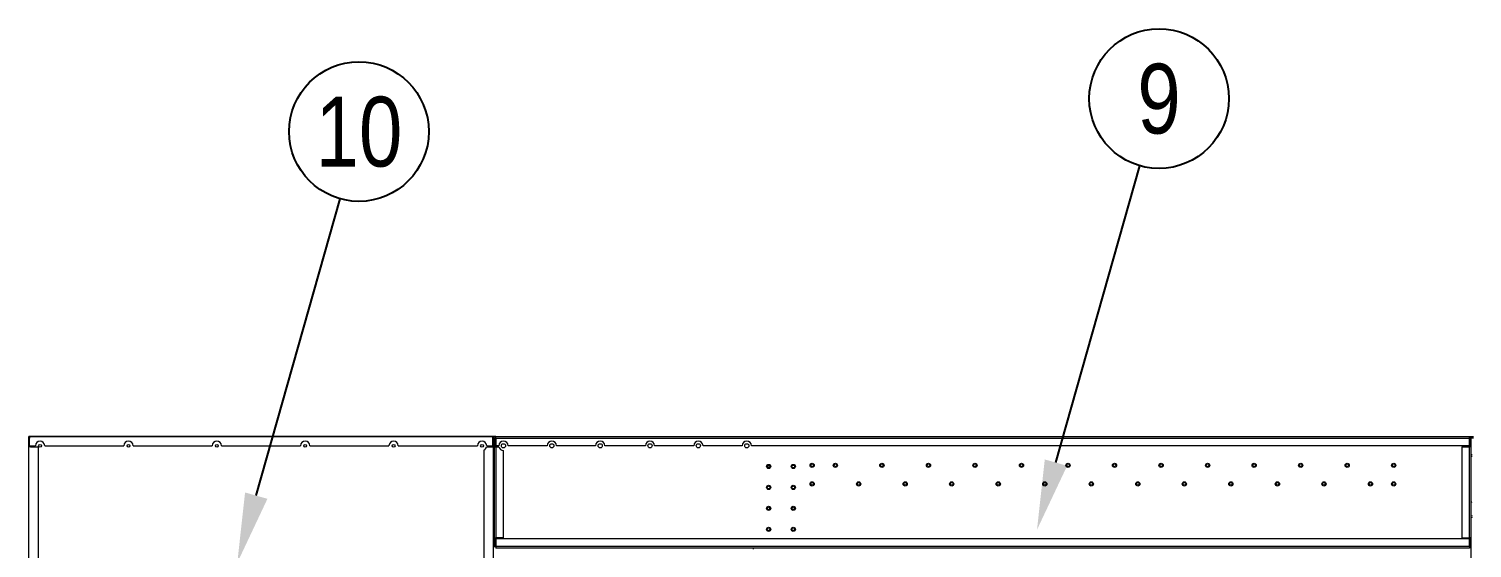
# Model space of a CAD drawing. Header units: millimetres. Extents: x -17070 to 49442, y -291348 to 30929.
# Drawn here: x 29628 to 32730, y 19877 to 20993 of the extents above; entities that cross this region are included whole.
import ezdxf
from ezdxf.enums import TextEntityAlignment as Align

# ---------------------------------------------------------------- set-up
doc = ezdxf.new("R2010")
doc.units = ezdxf.units.MM
doc.layers.add('냉각탑_dim', color=1, linetype='Continuous')
doc.layers.add('냉각탑_text', color=3, linetype='Continuous')
doc.styles.get("Standard").update_dxf_attribs({"font": 'arial.ttf'})

# ---------------------------------------------------------------- blocks, each defined once
blk = doc.blocks.new('1')
at = {"color": 0, "lineweight": 20}
for p, q in [((30627.7, 20116.9), (29627.7, 20116.9)), ((29627.7, 17716.9), (29627.7, 20116.9)), ((30631.2, 20116.9), (30627.7, 20116.9)), ((30627.7, 20113.4), (30627.7, 20116.9))]:
    blk.add_line(p, q, dxfattribs=at)
at = {"color": 7, "lineweight": 20, "ltscale": 0.001417}
for p, q in [((29627.7, 20114.9), (29629.4, 20114.9)), ((29627.7, 20114), (29629.4, 20114)), ((30625.7, 20114.9), (30624, 20114.9)), ((30625.7, 20114), (30624, 20114))]:
    blk.add_line(p, q, dxfattribs=at)
at = {"color": 7, "lineweight": 20, "ltscale": 0.00075}
for p, q in [((29627.7, 20114), (29627.7, 20114.9)), ((29627.7, 20114), (29627.7, 20114.9)), ((30625.7, 20114), (30625.7, 20114.9))]:
    blk.add_line(p, q, dxfattribs=at)
at = {"color": 7, "lineweight": 20, "ltscale": 0.015917}
for p, q in [((29627.7, 20094.9), (29627.7, 20114)), ((30625.7, 20114), (30625.7, 20094.9))]:
    blk.add_line(p, q, dxfattribs=at)
at = {"color": 7, "lineweight": 20, "ltscale": 0.000482551}
for p, q in [((29629.4, 20115.7), (29629.1, 20116.2)), ((30624, 20115.7), (30624.4, 20116.2))]:
    blk.add_line(p, q, dxfattribs=at)
at = {"color": 7, "lineweight": 20, "ltscale": 0.002833}
for p, q in [((29629.4, 20116.9), (29629.4, 20113.5)), ((30624, 20116.9), (30624, 20113.5)), ((29631.1, 20094.9), (29627.7, 20094.9)), ((30622.3, 20094.9), (30625.7, 20094.9))]:
    blk.add_line(p, q, dxfattribs=at)
at = {"color": 7, "lineweight": 20}
for p, q in [((29629.4, 20116.9), (30624, 20116.9)), ((30631.2, 20116.9), (32724.2, 20116.9)), ((30631.2, 20113.4), (32724.2, 20113.4)), ((32727.7, 17872), (32727.7, 20113.8)), ((29627.7, 17890.9), (29627.7, 20094.9)), ((29647.7, 20094.9), (29647.7, 17890.9)), ((30605.7, 20087.7), (30605.7, 19128.9)), ((30625.7, 20094.9), (30625.7, 17890.9)), ((32724.2, 20096.9), (31180.7, 20096.9)), ((32724.2, 19896.9), (30631.2, 19896.9)), ((32724.2, 19880.4), (30631.2, 19880.4)), ((32724.2, 19876.9), (30631.2, 19876.9))]:
    blk.add_line(p, q, dxfattribs=at)
at = {"color": 7, "lineweight": 20, "ltscale": 0.013833}
for p, q in [((29629.4, 20096.9), (29629.4, 20113.5)), ((30624, 20113.5), (30624, 20096.9)), ((29631.1, 20094.9), (29647.7, 20094.9))]:
    blk.add_line(p, q, dxfattribs=at)
at = {"color": 7, "lineweight": 20, "ltscale": 0.001111}
for p, q in [((30629.7, 20113.4), (30627.7, 20113.4)), ((32727.7, 20113.4), (32725.7, 20113.4)), ((30631.2, 20096.9), (30631.2, 20094.9)), ((32727.7, 20078), (32729.7, 20078)), ((32727.7, 20074.9), (32729.7, 20074.9)), ((30631.2, 19898.9), (30631.2, 19896.9)), ((30627.7, 19880.4), (30629.7, 19880.4)), ((31184.2, 19876.9), (31184.2, 19874.9)), ((32725.7, 19880.4), (32727.7, 19880.4))]:
    blk.add_line(p, q, dxfattribs=at)
at = {"color": 7, "lineweight": 20, "ltscale": 0.010278}
for p, q in [((30627.7, 20113.4), (30627.7, 20094.9)), ((30629.7, 20094.9), (30629.7, 20113.4)), ((32724.2, 20094.9), (32724.2, 20113.4)), ((32725.7, 20113.4), (32725.7, 20094.9)), ((32727.7, 20094.9), (32727.7, 20113.4)), ((30627.7, 19898.9), (30627.7, 19880.4)), ((30629.7, 19880.4), (30629.7, 19898.9)), ((32724.2, 19880.4), (32724.2, 19898.9)), ((32725.7, 19898.9), (32725.7, 19880.4)), ((32727.7, 19880.4), (32727.7, 19898.9))]:
    blk.add_line(p, q, dxfattribs=at)
at = {"color": 7, "lineweight": 20, "ltscale": 0.000833333}
for p, q in [((30631.2, 20113.4), (30629.7, 20113.4)), ((32724.2, 20113.4), (32725.7, 20113.4)), ((30631.2, 19880.4), (30629.7, 19880.4)), ((32724.2, 19880.4), (32725.7, 19880.4))]:
    blk.add_line(p, q, dxfattribs=at)
at = {"color": 7, "lineweight": 20, "ltscale": 0.001944}
for p, q in [((30631.2, 20113.4), (30631.2, 20116.9)), ((32724.2, 20113.4), (32724.2, 20116.9)), ((30627.7, 20094.9), (30631.2, 20094.9)), ((32727.7, 20094.9), (32724.2, 20094.9)), ((30627.7, 19898.9), (30631.2, 19898.9)), ((32727.7, 19898.9), (32724.2, 19898.9)), ((30631.2, 19880.4), (30631.2, 19876.9)), ((32724.2, 19880.4), (32724.2, 19876.9))]:
    blk.add_line(p, q, dxfattribs=at)
at = {"color": 7, "lineweight": 20, "ltscale": 0.009167}
for p, q in [((30631.2, 20113.4), (30631.2, 20096.9)), ((32724.2, 20096.9), (32724.2, 20113.4)), ((32707.7, 20094.9), (32724.2, 20094.9)), ((30647.7, 19898.9), (30631.2, 19898.9)), ((30631.2, 19896.9), (30631.2, 19880.4)), ((32707.7, 19898.9), (32724.2, 19898.9)), ((32724.2, 19880.4), (32724.2, 19896.9))]:
    blk.add_line(p, q, dxfattribs=at)
at = {"color": 7, "lineweight": 20, "ltscale": 0.004778}
for p, q in [((32724.2, 20116.9), (32732.8, 20116.9)), ((32724.2, 20113.8), (32732.8, 20113.8))]:
    blk.add_line(p, q, dxfattribs=at)
at = {"color": 7, "lineweight": 20, "ltscale": 0.000256317}
for p, q in [((29627.7, 20094.9), (29628, 20094.9)), ((30625.7, 20094.9), (30625.4, 20094.9))]:
    blk.add_line(p, q, dxfattribs=at)
at = {"color": 7, "lineweight": 20, "ltscale": 0.01025}
for p, q in [((29629.4, 20096.9), (29641.7, 20096.9)), ((30611.7, 20096.9), (30624, 20096.9))]:
    blk.add_line(p, q, dxfattribs=at)
at = {"color": 7, "lineweight": 20, "ltscale": 0.001667}
for p, q in [((29629.7, 20096.9), (29629.7, 20094.9)), ((30623.7, 20094.9), (30623.7, 20096.9))]:
    blk.add_line(p, q, dxfattribs=at)
at = {"color": 7, "lineweight": 20, "ltscale": 0.141667}
for p, q in [((29661.7, 20096.9), (29831.7, 20096.9)), ((29851.7, 20096.9), (30021.7, 20096.9)), ((30041.7, 20096.9), (30211.7, 20096.9)), ((30231.7, 20096.9), (30401.7, 20096.9)), ((30421.7, 20096.9), (30591.7, 20096.9))]:
    blk.add_line(p, q, dxfattribs=at)
at = {"color": 7, "lineweight": 20, "ltscale": 0.009002}
blk.add_line((30611.5, 20094.9), (30622.3, 20094.9), dxfattribs=at)
at = {"color": 7, "lineweight": 20, "ltscale": 0.108889}
for p, q in [((30627.7, 20094.9), (30627.7, 19898.9)), ((30631.2, 20094.9), (30631.2, 19898.9)), ((32707.7, 20094.9), (32707.7, 19898.9)), ((32724.2, 19898.9), (32724.2, 20094.9)), ((32727.7, 19898.9), (32727.7, 20094.9))]:
    blk.add_line(p, q, dxfattribs=at)
at = {"color": 7, "lineweight": 20, "ltscale": 0.003611}
blk.add_line((30637.7, 20096.9), (30631.2, 20096.9), dxfattribs=at)
at = {"color": 7, "lineweight": 20, "ltscale": 0.003723}
blk.add_line((30631.2, 20094.9), (30637.9, 20094.9), dxfattribs=at)
at = {"color": 7, "lineweight": 20, "ltscale": 0.104444}
blk.add_line((30647.7, 19898.9), (30647.7, 20086.9), dxfattribs=at)
at = {"color": 7, "lineweight": 20, "ltscale": 0.046667}
for p, q in [((30741.7, 20096.9), (30657.7, 20096.9)), ((30845.7, 20096.9), (30761.7, 20096.9)), ((31056.7, 20096.9), (30972.7, 20096.9)), ((31160.7, 20096.9), (31076.7, 20096.9))]:
    blk.add_line(p, q, dxfattribs=at)
at = {"color": 7, "lineweight": 20, "ltscale": 0.048333}
blk.add_line((30952.7, 20096.9), (30865.7, 20096.9), dxfattribs=at)
at = {"color": 7, "lineweight": 20, "ltscale": 0.002887}
blk.add_line((31220.3, 20050.9), (31215.1, 20050.9), dxfattribs=at)
at = {"color": 7, "lineweight": 20, "ltscale": 0.001247}
for p, q in [((32727.7, 19975.6), (32729.7, 19976.6)), ((32729.7, 19946.4), (32727.7, 19945.4)), ((32729.7, 19942.9), (32727.7, 19941.9))]:
    blk.add_line(p, q, dxfattribs=at)
at = {"color": 7, "lineweight": 20}
for centre, radius in [((30647.7, 20096.9), 4.5), ((30751.7, 20096.9), 4.5), ((30855.7, 20096.9), 4.5), ((30962.7, 20096.9), 4.5), ((31066.7, 20096.9), 4.5), ((31170.7, 20096.9), 4.5), ((29651.7, 20096.9), 3), ((29841.7, 20096.9), 3), ((30031.7, 20096.9), 3), ((30221.7, 20096.9), 3), ((30411.7, 20096.9), 3), ((30601.7, 20096.9), 3), ((31217.7, 20052.4), 4.5), ((31217.7, 20052.4), 3), ((31270.7, 20052.4), 4.5), ((31270.7, 20052.4), 3), ((31311.2, 20054.9), 4.5), ((31311.2, 20054.9), 3), ((31361.2, 20054.9), 4.5), ((31361.2, 20054.9), 3), ((31461.2, 20054.9), 4.5), ((31461.2, 20054.9), 3), ((31561.2, 20054.9), 4.5), ((31561.2, 20054.9), 3), ((31661.2, 20054.9), 4.5), ((31661.2, 20054.9), 3), ((31761.2, 20054.9), 4.5), ((31761.2, 20054.9), 3), ((31861.2, 20054.9), 4.5), ((31861.2, 20054.9), 3), ((31961.2, 20054.9), 4.5), ((31961.2, 20054.9), 3), ((32061.2, 20054.9), 4.5), ((32061.2, 20054.9), 3), ((32161.2, 20054.9), 4.5), ((32161.2, 20054.9), 3), ((32261.2, 20054.9), 4.5), ((32261.2, 20054.9), 3), ((32361.2, 20054.9), 4.5), ((32361.2, 20054.9), 3), ((32461.2, 20054.9), 4.5), ((32461.2, 20054.9), 3), ((32561.2, 20054.9), 4.5), ((32561.2, 20054.9), 3), ((31217.7, 20007.4), 4.5), ((31217.7, 20007.4), 3), ((31270.7, 20007.4), 4.5), ((31270.7, 20007.4), 3), ((31311.2, 20014.9), 4.5), ((31311.2, 20014.9), 3), ((31411.2, 20014.9), 4.5), ((31411.2, 20014.9), 3), ((31511.2, 20014.9), 4.5), ((31511.2, 20014.9), 3), ((31611.2, 20014.9), 4.5), ((31611.2, 20014.9), 3), ((31711.2, 20014.9), 4.5), ((31711.2, 20014.9), 3), ((31811.2, 20014.9), 4.5), ((31811.2, 20014.9), 3), ((31911.2, 20014.9), 4.5), ((31911.2, 20014.9), 3), ((32011.2, 20014.9), 4.5), ((32011.2, 20014.9), 3), ((32111.2, 20014.9), 4.5), ((32111.2, 20014.9), 3), ((32211.2, 20014.9), 4.5), ((32211.2, 20014.9), 3), ((32311.2, 20014.9), 4.5), ((32311.2, 20014.9), 3), ((32411.2, 20014.9), 4.5), ((32411.2, 20014.9), 3), ((32511.2, 20014.9), 4.5), ((32511.2, 20014.9), 3), ((32561.2, 20014.9), 4.5), ((32561.2, 20014.9), 3), ((31217.7, 19962.4), 4.5), ((31217.7, 19962.4), 3), ((31270.7, 19962.4), 4.5), ((31270.7, 19962.4), 3), ((31217.7, 19917.4), 4.5), ((31217.7, 19917.4), 3), ((31270.7, 19917.4), 4.5), ((31270.7, 19917.4), 3)]:
    blk.add_circle(centre, radius, dxfattribs=at)
for centre, radius, start, end in [((29631.1, 20113.5), 3.4, 179.7593, 180), ((29631.1, 20113.5), 3.4, 120, 155.6842), ((29651.7, 20096.9), 10, 0, 180), ((29841.7, 20096.9), 10, 0, 180), ((30031.7, 20096.9), 10, 0, 180), ((30221.7, 20096.9), 10, 0, 180), ((30411.7, 20096.9), 10, 0, 180), ((30601.7, 20096.9), 10, 0, 180), ((30622.3, 20113.5), 3.4, 24.3158, 60), ((30647.7, 20096.9), 10, 0, 180), ((30751.7, 20096.9), 10, 0, 180), ((30855.7, 20096.9), 10, 0, 180), ((30962.7, 20096.9), 10, 0, 180), ((31066.7, 20096.9), 10, 0, 180), ((31170.7, 20096.9), 10, 0, 180), ((31196.2, 20113.4), 3.5, 90, 90.2449), ((32571.2, 20113.4), 3.5, 89.7551, 90), ((29631.1, 20078.3), 3.4, 180, 180.2368), ((30601.7, 20096.9), 10, 293.5782, 348.4628), ((30647.7, 20096.9), 10, 191.5372, 270)]:
    blk.add_arc(centre, radius, start, end, dxfattribs=at)
at = {"layer": '냉각탑_dim', "lineweight": -3}
for points in [[(31859.3, 20053.9), (31794.5, 19916.4), (31811.2, 20067.5)], [(30140.5, 19982.9), (30075.7, 19845.3), (30092.4, 19996.5)]]:
    blk.add_solid(points, dxfattribs=at)

msp = doc.modelspace()

# ---------------------------------------------------------------- linework, layer by layer
at = {"layer": '냉각탑_dim', "linetype": 'ByBlock', "lineweight": -3}
for points in [[(31835.3, 20060.7), (32015.4, 20698.8)], [(30116.4, 19989.7), (30296.5, 20627.8)]]:
    msp.add_lwpolyline(points, dxfattribs=at)
for centre in [(32056.8, 20843), (30337.2, 20772.1)]:
    msp.add_circle(centre, 150, dxfattribs=at)

# ---------------------------------------------------------------- block references
msp.add_blockref('1', (0, 0))

# ---------------------------------------------------------------- texts
at = {"layer": '냉각탑_text', "width": 0.8}
for s, p in [('9', (32056.8, 20843)), ('10', (30337.2, 20772.1))]:
    msp.add_text(s, height=150, dxfattribs=at).set_placement(p, align=Align.MIDDLE_CENTER)

doc.saveas('drawing.dxf')
